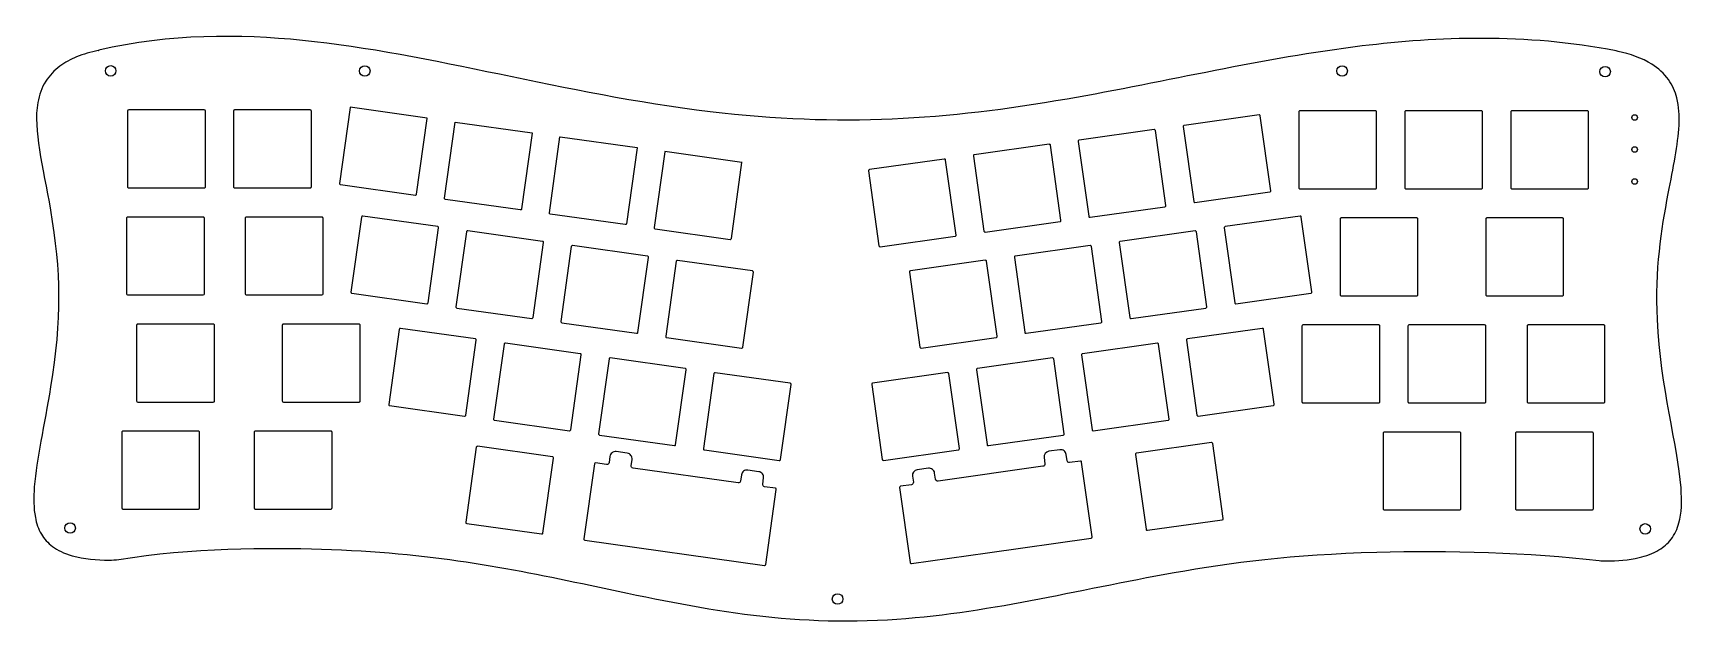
# Model space of a CAD drawing. Header units: millimetres. Extents: x 121 to 417, y 0 to 107.
import ezdxf

# ---------------------------------------------------------------- set-up
doc = ezdxf.new("R2010")
doc.units = ezdxf.units.MM
doc.layers.get('0').update_dxf_attribs({"linetype": 'CONTINUOUS'})

msp = doc.modelspace()

# ---------------------------------------------------------------- linework, layer by layer
for points in [[(151.67, 92.81), (138.07, 92.81, 0.414214), (137.87, 92.61), (137.87, 79, 0.414214), (138.07, 78.8), (151.67, 78.8, 0.414214), (151.87, 79), (151.87, 92.61, 0.414214)], [(157.12, 78.8), (170.72, 78.8, 0.414214), (170.92, 79), (170.92, 92.61, 0.414214), (170.72, 92.81), (157.12, 92.81, 0.414214), (156.92, 92.61), (156.92, 79, 0.414214)], [(189.84, 77.67), (191.76, 91.3, 0.046333), (191.76, 91.34), (177.9, 93.29, 0.039012), (177.9, 93.26), (175.98, 79.62, 0.414214), (176.15, 79.4), (189.62, 77.5, 0.414214)], [(327.68, 89.82), (329.57, 76.35, 0.414214), (329.8, 76.18), (343.27, 78.07, 0.414214), (343.44, 78.3), (341.55, 91.77, 0.414214), (341.32, 91.94), (327.85, 90.05, 0.414214)], [(348.47, 92.45), (348.47, 78.85, 0.414214), (348.67, 78.65), (362.27, 78.65, 0.414214), (362.47, 78.85), (362.47, 92.45, 0.414214), (362.27, 92.65), (348.67, 92.65, 0.414214)], [(381.52, 78.85), (381.52, 92.45, 0.414214), (381.32, 92.65), (367.72, 92.65, 0.414214), (367.52, 92.45), (367.52, 78.85, 0.414214), (367.72, 78.65), (381.32, 78.65, 0.414214)], [(400.37, 92.65), (386.77, 92.65, 0.414214), (386.57, 92.45), (386.57, 78.85, 0.414214), (386.77, 78.65), (400.37, 78.65, 0.414214), (400.57, 78.85), (400.57, 92.45, 0.414214)], [(210.63, 88.69, -0.046333), (210.62, 88.66), (208.71, 75.02, -0.414214), (208.48, 74.85), (195.01, 76.75, -0.414214), (194.84, 76.97), (196.76, 90.61, -0.039012), (196.77, 90.64)], [(310.93, 73.53), (324.4, 75.42, 0.414214), (324.57, 75.65), (322.68, 89.12, 0.414214), (322.46, 89.29), (308.99, 87.4, 0.414214), (308.82, 87.17), (310.71, 73.7, 0.414214)], [(229.49, 86.04, -0.046333), (229.49, 86), (227.57, 72.37, -0.414214), (227.35, 72.2), (213.88, 74.09, -0.414214), (213.71, 74.32), (215.62, 87.96, -0.039012), (215.63, 87.99)], [(292.07, 70.88), (305.54, 72.77, 0.414214), (305.71, 73), (303.82, 86.47, 0.414214), (303.59, 86.64), (290.12, 84.75, 0.414214), (289.95, 84.52), (291.84, 71.05, 0.414214)], [(232.74, 71.44), (246.21, 69.55, 0.414214), (246.44, 69.72), (248.35, 83.35, 0.046333), (248.35, 83.39), (234.5, 85.34, 0.039012), (234.49, 85.31), (232.57, 71.67, 0.414214)], [(286.84, 70.34), (284.95, 83.82, 0.414214), (284.73, 83.99), (271.26, 82.1, 0.414214), (271.09, 81.87), (272.98, 68.4, 0.414214), (273.2, 68.23), (286.67, 70.12, 0.414214)], [(137.68, 73.37), (137.68, 59.76, 0.414213), (137.88, 59.56), (151.48, 59.56, 0.414213), (151.68, 59.76), (151.68, 73.37, 0.414214), (151.48, 73.57), (137.88, 73.57, 0.414214)], [(173.02, 59.76), (173.02, 73.37, 0.414214), (172.82, 73.57), (159.22, 73.57, 0.414214), (159.02, 73.37), (159.02, 59.76, 0.414213), (159.22, 59.56), (172.82, 59.56, 0.414213)], [(193.63, 71.84), (180.16, 73.74, 0.414214), (179.94, 73.57), (178.04, 60.09, 0.414214), (178.21, 59.87), (191.68, 57.97, 0.414214), (191.91, 58.14), (193.8, 71.62, 0.414214)], [(337.16, 57.98), (350.63, 59.87, 0.414214), (350.8, 60.1), (348.91, 73.57, 0.414214), (348.69, 73.74), (335.22, 71.85, 0.414214), (335.05, 71.62), (336.94, 58.15, 0.414214)], [(369.7, 73.41), (356.1, 73.41, 0.414214), (355.9, 73.21), (355.9, 59.61, 0.414214), (356.1, 59.41), (369.7, 59.41, 0.414214), (369.9, 59.61), (369.9, 73.21, 0.414214)], [(382.29, 59.41), (395.89, 59.41, 0.414214), (396.09, 59.61), (396.09, 73.21, 0.414214), (395.89, 73.41), (382.29, 73.41, 0.414214), (382.09, 73.21), (382.09, 59.61, 0.414214)], [(210.77, 55.5), (212.67, 68.97, 0.414214), (212.5, 69.19), (199.03, 71.09, 0.414214), (198.8, 70.92), (196.91, 57.45, 0.414214), (197.08, 57.22), (210.54, 55.33, 0.414214)], [(215.94, 54.57), (229.41, 52.67, 0.414214), (229.64, 52.84), (231.53, 66.31, 0.414214), (231.36, 66.54), (217.89, 68.43, 0.414214), (217.66, 68.26), (215.77, 54.79, 0.414214)], [(310.96, 68.44), (297.49, 66.54, 0.414214), (297.32, 66.32), (299.21, 52.85, 0.414214), (299.43, 52.68), (312.9, 54.57, 0.414214), (313.07, 54.79), (311.18, 68.27, 0.414214)], [(318.3, 55.33), (331.77, 57.22, 0.414214), (331.94, 57.44), (330.05, 70.92, 0.414214), (329.82, 71.09), (316.35, 69.2, 0.414214), (316.18, 68.97), (318.07, 55.5, 0.414214)], [(236.53, 65.61), (234.63, 52.14, 0.414214), (234.8, 51.91), (248.27, 50.02, 0.414214), (248.5, 50.19), (250.39, 63.66, 0.414214), (250.22, 63.89), (236.76, 65.78, 0.414214)], [(280.57, 50.02), (294.04, 51.92, 0.414214), (294.21, 52.14), (292.32, 65.61, 0.414214), (292.09, 65.79), (278.62, 63.89, 0.414214), (278.45, 63.67), (280.34, 50.2, 0.414214)], [(153.49, 40.52), (153.49, 54.13, 0.414214), (153.29, 54.33), (139.69, 54.33, 0.414214), (139.49, 54.13), (139.49, 40.52, 0.414214), (139.69, 40.32), (153.29, 40.32, 0.414214)], [(179.49, 54.33), (165.89, 54.33, 0.414214), (165.69, 54.13), (165.69, 40.52, 0.414214), (165.89, 40.32), (179.49, 40.32, 0.414214), (179.69, 40.52), (179.69, 54.13, 0.414214)], [(186.72, 53.38), (184.82, 39.9, 0.414214), (184.99, 39.68), (198.46, 37.78, 0.414214), (198.69, 37.95), (200.58, 51.43, 0.414214), (200.41, 51.65), (186.94, 53.55, 0.414214)], [(330.38, 37.79), (343.85, 39.68, 0.414214), (344.02, 39.91), (342.13, 53.38, 0.414214), (341.9, 53.55), (328.43, 51.66, 0.414214), (328.26, 51.43), (330.15, 37.96, 0.414214)], [(349.04, 53.97), (349.04, 40.37, 0.414214), (349.24, 40.17), (362.84, 40.17, 0.414214), (363.04, 40.37), (363.04, 53.97, 0.414214), (362.84, 54.17), (349.24, 54.17, 0.414214)], [(381.89, 54.17), (368.29, 54.17, 0.414214), (368.09, 53.97), (368.09, 40.37, 0.414214), (368.29, 40.17), (381.89, 40.17, 0.414214), (382.09, 40.37), (382.09, 53.97, 0.414214)], [(389.52, 53.97), (389.52, 40.37, 0.414214), (389.72, 40.17), (403.32, 40.17, 0.414214), (403.52, 40.37), (403.52, 53.97, 0.414214), (403.32, 54.17), (389.72, 54.17, 0.414214)], [(205.58, 50.73), (203.69, 37.26, 0.414214), (203.86, 37.03), (217.33, 35.13, 0.414214), (217.55, 35.31), (219.45, 48.78, 0.414214), (219.28, 49), (205.81, 50.9, 0.414214)], [(311.52, 35.14), (324.99, 37.03, 0.414214), (325.16, 37.26), (323.26, 50.73, 0.414214), (323.04, 50.9), (309.57, 49.01, 0.414214), (309.4, 48.78), (311.29, 35.31, 0.414214)], [(222.72, 34.38), (236.19, 32.48, 0.414214), (236.42, 32.65), (238.31, 46.12, 0.414214), (238.14, 46.35), (224.67, 48.24, 0.414214), (224.45, 48.07), (222.55, 34.6, 0.414214)], [(304.17, 48.25), (290.7, 46.36, 0.414214), (290.53, 46.13), (292.43, 32.66, 0.414214), (292.65, 32.49), (306.12, 34.38, 0.414214), (306.29, 34.6), (304.4, 48.08, 0.414214)], [(257.01, 43.7), (243.54, 45.59, 0.414214), (243.31, 45.42), (241.42, 31.95, 0.414214), (241.59, 31.72), (255.06, 29.83, 0.414214), (255.28, 30), (257.18, 43.47, 0.414214)], [(285.31, 45.6), (271.84, 43.7, 0.414214), (271.67, 43.48), (273.56, 30.01, 0.414214), (273.79, 29.84), (287.26, 31.73, 0.414214), (287.43, 31.95), (285.53, 45.43, 0.414214)], [(137.03, 21.09), (150.63, 21.09, 0.414214), (150.83, 21.29), (150.83, 34.88, 0.414214), (150.63, 35.08), (137.03, 35.08, 0.414214), (136.83, 34.88), (136.83, 21.29, 0.414214)], [(160.64, 34.88), (160.64, 21.29, 0.414214), (160.84, 21.09), (174.44, 21.09, 0.414214), (174.64, 21.29), (174.64, 34.88, 0.414214), (174.44, 35.08), (160.84, 35.08, 0.414214)], [(321.24, 17.27), (334.71, 19.16, 0.414214), (334.88, 19.38), (332.99, 32.86, 0.414214), (332.76, 33.03), (319.29, 31.14, 0.414214), (319.12, 30.91), (321.01, 17.44, 0.414214)], [(377.62, 21.13), (377.62, 34.73, 0.414214), (377.42, 34.93), (363.82, 34.93, 0.414214), (363.62, 34.73), (363.62, 21.13, 0.414214), (363.82, 20.93), (377.42, 20.93, 0.414214)], [(401.43, 21.13), (401.43, 34.73, 0.414214), (401.23, 34.93), (387.63, 34.93, 0.414214), (387.43, 34.73), (387.43, 21.13, 0.414214), (387.63, 20.93), (401.23, 20.93, 0.414214)], [(200.57, 32.19), (198.68, 18.72, 0.414214), (198.85, 18.5), (212.32, 16.6, 0.414214), (212.54, 16.77), (214.44, 30.24, 0.414214), (214.27, 30.47), (200.8, 32.36, 0.414214)], [(251.38, 27.8), (249.38, 28.08, 0.414214), (248.25, 27.23), (248.09, 26.12, -0.414242), (247.64, 25.78), (228.76, 28.43, -0.414214), (228.42, 28.88), (228.58, 29.99, 0.414242), (227.73, 31.12), (225.72, 31.4, 0.414214), (224.59, 30.55), (224.44, 29.44, -0.414242), (223.99, 29.1), (222.02, 29.38, 0.414197), (221.8, 29.21), (219.9, 15.74, 0.414214), (220.07, 15.51), (252.4, 10.96, 0.414214), (252.63, 11.13), (254.52, 24.61, 0.41423), (254.35, 24.83), (252.41, 25.1, -0.414214), (252.07, 25.56), (252.23, 26.67, 0.414242)], [(305.51, 31.74), (303.51, 31.46, 0.414184), (302.66, 30.33), (302.82, 29.22, -0.414214), (302.47, 28.77), (283.6, 26.11, -0.414214), (283.15, 26.45), (282.99, 27.56, 0.414243), (281.86, 28.41), (279.86, 28.13, 0.414184), (279.01, 27), (279.16, 25.89, -0.414214), (278.82, 25.44), (276.85, 25.17, 0.414198), (276.68, 24.94), (278.57, 11.47, 0.414214), (278.8, 11.3), (292.47, 13.22), (311.13, 15.84, 0.414152), (311.3, 16.07), (309.41, 29.54, 0.414229), (309.19, 29.71), (307.25, 29.44, -0.414214), (306.8, 29.78), (306.64, 30.89, 0.414243)]]:
    msp.add_lwpolyline(points, format="xyb", close=True)
for centre, radius in [((134.83, 99.84), 0.95), ((180.52, 99.82), 0.95), ((356.25, 99.82), 0.95), ((403.54, 99.7), 0.95), ((408.85, 91.46), 0.5), ((408.85, 85.71), 0.5), ((408.85, 79.96), 0.5), ((127.53, 17.67), 0.95), ((410.76, 17.51), 0.95), ((265.54, 4.91), 0.95)]:
    msp.add_circle(centre, radius)
for centre, radius, start, end in [((129.65, 116.73), 13.54, 282.5097, 283.1797), ((402.89, 90.16), 13.53, 77.1266, 78.8313), ((134.78, 21.38), 9.47, 268.5513, 279.2106), ((403.61, 21.23), 9.47, 263.17, 270.9828)]:
    msp.add_arc(centre, radius, start, end)
for points, knots in [([(405.51, 103.43), (389.21, 106.65), (373.24, 105.93), (341.96, 102.14), (324.92, 97.9), (285.04, 91.01), (266.13, 89.68), (216.09, 95.67), (192.61, 102.98), (158, 106.45), (145.52, 106.55), (132.73, 103.55)], [-29.702973, -29.702973, -29.702973, -29.702973, -25.24289, -25.24289, -19.258842, -19.258842, -12.060997, -12.060997, -3.938633, -3.938633, 0, 0, 0, 0]), ([(132.58, 103.52), (131.27, 103.23), (129.95, 102.85), (127.65, 101.9), (126.62, 101.35), (124.68, 99.92), (123.82, 99.04), (122.41, 96.8), (121.97, 95.52), (120.86, 89.21), (122.63, 82.82), (125.89, 63.83), (126, 55.2), (122.91, 36.11), (121.48, 30.02), (120.95, 23.08), (120.96, 21.22), (121.49, 18.52), (121.82, 17.5), (122.88, 15.71), (123.54, 14.98), (125.26, 13.69), (126.42, 13.11), (130.02, 12.1), (132.38, 11.91), (134.54, 11.91)], [-11.888036, -11.888036, -11.888036, -11.888036, -11.297084, -11.297084, -10.790713, -10.790713, -10.238035, -10.238035, -9.629548, -9.629548, -7.423285, -7.423285, -4.402639, -4.402639, -2.684289, -2.684289, -1.983873, -1.983873, -1.539229, -1.539229, -1.11833, -1.11833, -0.647671, -0.647671, 0, 0, 0, 0]), ([(403.77, 11.76), (405.71, 11.76), (407.78, 11.91), (410.91, 12.65), (412.15, 13.08), (414.07, 14.25), (414.8, 14.88), (416.08, 16.53), (416.53, 17.53), (417.3, 20.37), (417.38, 22.47), (416.62, 32.55), (413.5, 42.92), (412.54, 64.16), (413.65, 71.19), (415.79, 82.49), (416.67, 86.55), (416.92, 91.8), (416.82, 93.45), (416.14, 96.16), (415.66, 97.26), (414.15, 99.39), (413.13, 100.29), (410.15, 102.17), (408, 102.89), (405.9, 103.35)], [-8.204527, -8.204527, -8.204527, -8.204527, -7.594381, -7.594381, -7.195375, -7.195375, -6.889407, -6.889407, -6.542858, -6.542858, -5.967686, -5.967686, -4.156647, -4.156647, -2.826722, -2.826722, -1.887579, -1.887579, -1.420276, -1.420276, -1.053382, -1.053382, -0.642461, -0.642461, 0, 0, 0, 0]), ([(136.29, 12.03), (149.24, 14.13), (163.48, 14.17), (192.49, 13.27), (206.21, 10.52), (239.21, 3.55), (254.78, 0.06), (292.18, 2.22), (308.26, 6.54), (336.24, 11.46), (347.23, 12.92), (375.18, 13.7), (390.02, 13.32), (402.48, 11.83)], [-35.689297, -35.689297, -35.689297, -35.689297, -32.297636, -32.297636, -25.050033, -25.050033, -16.192483, -16.192483, -8.286356, -8.286356, -3.764229, -3.764229, 0, 0, 0, 0])]:
    msp.add_open_spline(points, degree=3, knots=knots)

doc.saveas('drawing.dxf')
